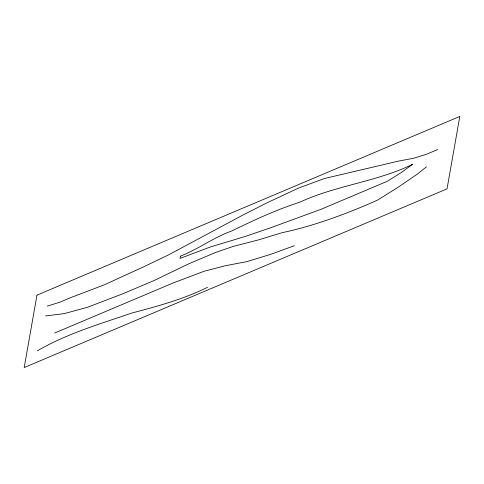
<?xml version="1.0" encoding="UTF-8"?>
<svg xmlns="http://www.w3.org/2000/svg" width="484" height="484" viewBox="0 0 484 484"><rect width="100%" height="100%" fill="white"/><g stroke="black" fill="none" stroke-linecap="round" stroke-linejoin="round"><path stroke-width="0.73" d="M426.458 166.841L416.984 174.337L398.441 187.06L377.822 199.965A169.485 44.153 -25.7 0 1 282.384 232.616L258.686 239.834L233.058 246.477L215.707 252.412L189.28 263.58L153.64 280.738L122.809 293.764L87.84 307.146L64.281 313.614L45.52 315.955M37.341 350.833C66.78 333.712 99.625 324.086 131.636 313.075C157.53 306.269 183.406 299.251 207.521 287.29M437.663 149.538L426.652 154.19L413.705 158.268L398.949 161.009L324.528 178.499L298.368 188.155L267.271 202.693L242.647 215.198L168.378 254.959L143.887 266.708L103.975 284.967L71.209 297.418L60.197 302.07L47.25 306.148M54.746 333.004L173.671 282.747L204.236 271.221L225.598 265.686L246.689 261.662L270.381 254.445L294.339 245.715M36.959 295.137L24.2 367.556L447.041 188.863L459.8 116.444L36.959 295.137M180.393 256.163L179.994 258.432L210.558 246.907L245.001 236.543L271.028 227.637L321.152 209.251L387.218 181.331L400.964 172.727L412.64 164.3C376.788 181.821 336.041 185.33 299.983 202.137C276.4 209.687 253.937 220.172 231.709 230.989C213.607 237.438 198.198 249.206 180.393 256.163"/></g></svg>
